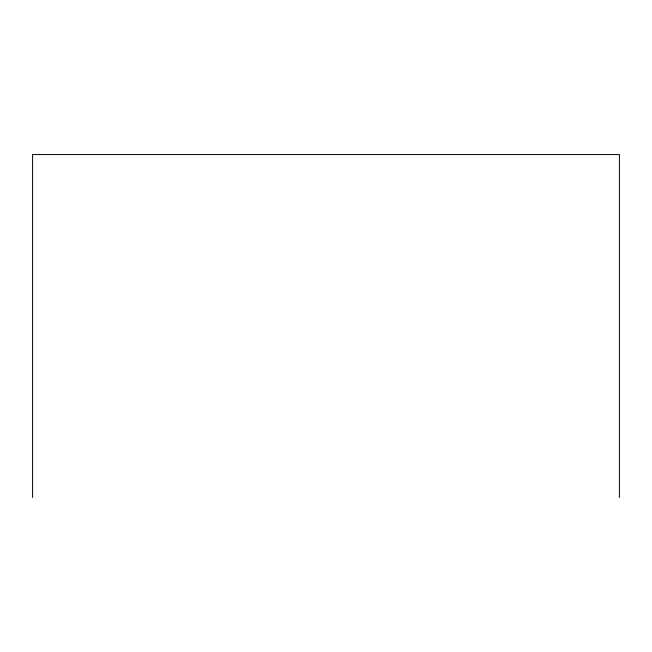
<?xml version="1.0" encoding="UTF-8"?>
<svg xmlns="http://www.w3.org/2000/svg" width="652" height="652" viewBox="0 0 652 652"><rect width="100%" height="100%" fill="white"/><g stroke="black" fill="none" stroke-linecap="round" stroke-linejoin="round"><path stroke-width="0.98" d="M619.4 497.46L619.4 154.54L32.6 154.54L32.6 497.46"/></g></svg>
